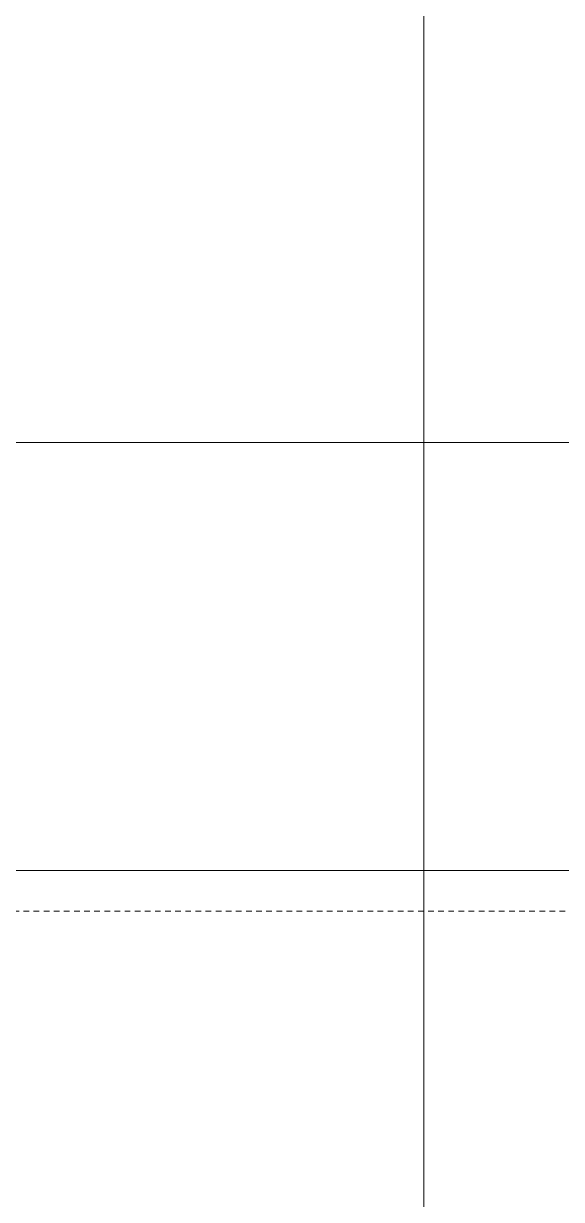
# Model space of a CAD drawing. Extents: x -454308 to 890911, y -14103 to 1343694.
# Drawn here: x 205983.04 to 205995, y 659167.9 to 659194.07 of the extents above; entities that cross this region are included whole.
import ezdxf

# ---------------------------------------------------------------- set-up
doc = ezdxf.new("R2010")
doc.units = 0
doc.header["$MEASUREMENT"] = 0
doc.linetypes.add('HIDDEN2', pattern=[0.1875, 0.125, -0.0625])
doc.layers.add('PROYECCION', color=21, linetype='Continuous', lineweight=9)
doc.layers.add('textura', color=250, linetype='Continuous', lineweight=13)

msp = doc.modelspace()

# ---------------------------------------------------------------- hatches: boundary and pattern name
at = {"layer": 'textura', "linetype": 'Continuous'}
h = msp.add_hatch(dxfattribs=at)
h.set_pattern_fill('NET', color=256, scale=3, angle=180, style=0)
h.set_pattern_definition([(180, (206172.911, 658641.817), (-1e-15, -9.525), []), (270, (206172.911, 658641.817), (9.525, -2e-15), [])])
h.paths.add_polyline_path([(206014.761, 659174.317), (205981.011, 659174.317), (205981.011, 659171.317), (206014.761, 659171.317)], flags=17)
h.paths.add_polyline_path([(205913.136, 659146.567), (205913.136, 659145.817), (205889.136, 659145.817), (205889.136, 659146.567)], flags=16)
h.paths.add_polyline_path([(205961.136, 659146.567), (205961.136, 659145.817), (205937.136, 659145.817), (205937.136, 659146.567)], flags=16)
h.paths.add_polyline_path([(205948.386, 659139.817), (205925.886, 659139.817), (205925.886, 659144.317), (205948.386, 659144.317)])
h.paths.add_polyline_path([(205979.511, 659136.817), (205870.761, 659136.817), (205870.761, 659139.817), (205979.511, 659139.817)])
h.paths.add_polyline_path([(205969.531, 659132.012), (205867.761, 659132.012), (205867.761, 659136.817), (205969.531, 659136.817)])
h.paths.add_polyline_path([(205924.386, 659139.817), (205901.886, 659139.817), (205901.886, 659144.317), (205924.386, 659144.317)])
h.paths.add_polyline_path([(205996.761, 659195.317), (206014.761, 659213.317), (206014.761, 659214.067), (206019.261, 659214.067), (206019.261, 659207.317), (206020.761, 659207.317), (206020.761, 659225.317), (206021.511, 659225.317), (206021.511, 659207.317), (206098.761, 659207.317), (206098.761, 659237.317), (206019.261, 659237.317), (206019.261, 659236.567), (206014.761, 659236.567), (206014.761, 659237.317), (205896.089, 659237.317), (205896.089, 659228.917), (205876.161, 659208.989), (205867.761, 659208.989), (205867.761, 659171.317), (205981.011, 659171.317), (205981.011, 659174.317), (205996.761, 659174.317)])
h.paths.add_polyline_path([(205996.761, 659144.317), (205996.761, 659171.317), (205867.761, 659171.317), (205867.761, 659144.317)])

# ---------------------------------------------------------------- linework, layer by layer
at = {"layer": 'PROYECCION', "linetype": 'HIDDEN2'}
msp.add_lwpolyline([(205981.011, 659144.317), (205981.011, 659174.317), (206014.761, 659174.317)], dxfattribs=at)

doc.saveas('drawing.dxf')
